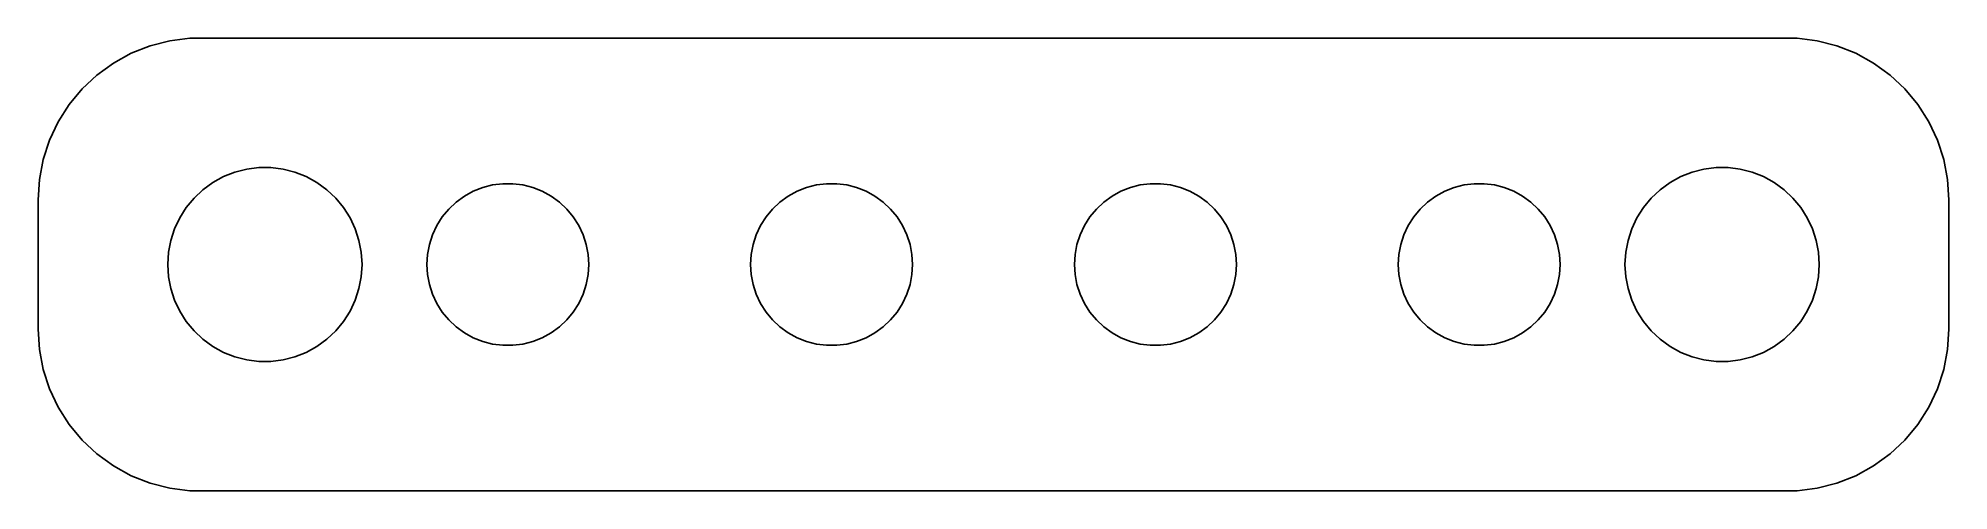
# Model space of a CAD drawing. Header units: metres. Extents: x -29.5 to 29.5, y 17 to 31.
import ezdxf

# ---------------------------------------------------------------- set-up
doc = ezdxf.new("R2010")
doc.units = ezdxf.units.M

msp = doc.modelspace()

# ---------------------------------------------------------------- linework, layer by layer
for p, q in [((-26.0451, 30.7553), (-26.6289, 30.5241)), ((-25.4369, 30.9114), (-26.0451, 30.7553)), ((-24.8139, 30.9901), (-25.4369, 30.9114)), ((24.8139, 30.9901), (-24.8139, 30.9901)), ((25.4369, 30.9114), (24.8139, 30.9901)), ((26.0451, 30.7553), (25.4369, 30.9114)), ((26.6289, 30.5241), (26.0451, 30.7553)), ((-27.1791, 30.2216), (-27.6871, 29.8526)), ((-26.6289, 30.5241), (-27.1791, 30.2216)), ((27.1791, 30.2216), (26.6289, 30.5241)), ((27.6871, 29.8526), (27.1791, 30.2216)), ((-27.6871, 29.8526), (-28.1448, 29.4227)), ((28.1448, 29.4227), (27.6871, 29.8526)), ((-28.5451, 28.9389), (-28.8815, 28.4088)), ((-28.1448, 29.4227), (-28.5451, 28.9389)), ((28.5451, 28.9389), (28.1448, 29.4227)), ((28.8815, 28.4088), (28.5451, 28.9389)), ((-28.8815, 28.4088), (-29.1489, 27.8406)), ((29.1489, 27.8406), (28.8815, 28.4088)), ((-29.1489, 27.8406), (-29.3429, 27.2434)), ((29.3429, 27.2434), (29.1489, 27.8406)), ((-29.3429, 27.2434), (-29.4606, 26.6267)), ((29.4606, 26.6267), (29.3429, 27.2434)), ((-29.4606, 26.6267), (-29.5, 26)), ((-24.1075, 26.533), (-23.7773, 26.7145)), ((-23.7773, 26.7145), (-23.427, 26.8532)), ((-23.427, 26.8532), (-23.0621, 26.9469)), ((-23.0621, 26.9469), (-22.6884, 26.9941)), ((-22.6884, 26.9941), (-22.3116, 26.9941)), ((-22.3116, 26.9941), (-21.9379, 26.9469)), ((-21.9379, 26.9469), (-21.5729, 26.8532)), ((-21.5729, 26.8532), (-21.2227, 26.7145)), ((-21.2227, 26.7145), (-20.8925, 26.533)), ((20.8925, 26.533), (21.2227, 26.7145)), ((21.2227, 26.7145), (21.5729, 26.8532)), ((21.5729, 26.8532), (21.9379, 26.9469)), ((21.9379, 26.9469), (22.3116, 26.9941)), ((22.3116, 26.9941), (22.6884, 26.9941)), ((22.6884, 26.9941), (23.0621, 26.9469)), ((23.0621, 26.9469), (23.427, 26.8532)), ((23.427, 26.8532), (23.7773, 26.7145)), ((23.7773, 26.7145), (24.1075, 26.533)), ((29.5, 26), (29.4606, 26.6267)), ((-29.5, 26), (-29.5, 22)), ((-24.927, 25.7634), (-24.6869, 26.0536)), ((-24.6869, 26.0536), (-24.4123, 26.3115)), ((-24.4123, 26.3115), (-24.1075, 26.533)), ((-20.8925, 26.533), (-20.5877, 26.3115)), ((-20.5877, 26.3115), (-20.3131, 26.0536)), ((-20.3131, 26.0536), (-20.0729, 25.7634)), ((-16.5936, 25.9263), (-16.3396, 26.1108)), ((-16.3396, 26.1108), (-16.0644, 26.2621)), ((-16.0644, 26.2621), (-15.7725, 26.3776)), ((-15.7725, 26.3776), (-15.4684, 26.4557)), ((-15.4684, 26.4557), (-15.157, 26.4951)), ((-15.157, 26.4951), (-14.843, 26.4951)), ((-14.843, 26.4951), (-14.5315, 26.4557)), ((-14.5315, 26.4557), (-14.2274, 26.3776)), ((-14.2274, 26.3776), (-13.9355, 26.2621)), ((-13.9355, 26.2621), (-13.6604, 26.1108)), ((-13.6604, 26.1108), (-13.4064, 25.9263)), ((-6.59355, 25.9263), (-6.33955, 26.1108)), ((-6.33955, 26.1108), (-6.06444, 26.2621)), ((-6.06444, 26.2621), (-5.77254, 26.3776)), ((-5.77254, 26.3776), (-5.46844, 26.4557)), ((-5.46844, 26.4557), (-5.15697, 26.4951)), ((-5.15697, 26.4951), (-4.84302, 26.4951)), ((-4.84302, 26.4951), (-4.53154, 26.4557)), ((-4.53154, 26.4557), (-4.22745, 26.3776)), ((-4.22745, 26.3776), (-3.93555, 26.2621)), ((-3.93555, 26.2621), (-3.66043, 26.1108)), ((-3.66043, 26.1108), (-3.40643, 25.9263)), ((3.40643, 25.9263), (3.66043, 26.1108)), ((3.66043, 26.1108), (3.93555, 26.2621)), ((3.93555, 26.2621), (4.22745, 26.3776)), ((4.22745, 26.3776), (4.53154, 26.4557)), ((4.53154, 26.4557), (4.84302, 26.4951)), ((4.84302, 26.4951), (5.15697, 26.4951)), ((5.15697, 26.4951), (5.46844, 26.4557)), ((5.46844, 26.4557), (5.77254, 26.3776)), ((5.77254, 26.3776), (6.06444, 26.2621)), ((6.06444, 26.2621), (6.33955, 26.1108)), ((6.33955, 26.1108), (6.59355, 25.9263)), ((13.4064, 25.9263), (13.6604, 26.1108)), ((13.6604, 26.1108), (13.9355, 26.2621)), ((13.9355, 26.2621), (14.2274, 26.3776)), ((14.2274, 26.3776), (14.5315, 26.4557)), ((14.5315, 26.4557), (14.843, 26.4951)), ((14.843, 26.4951), (15.157, 26.4951)), ((15.157, 26.4951), (15.4684, 26.4557)), ((15.4684, 26.4557), (15.7725, 26.3776)), ((15.7725, 26.3776), (16.0644, 26.2621)), ((16.0644, 26.2621), (16.3396, 26.1108)), ((16.3396, 26.1108), (16.5936, 25.9263)), ((20.0729, 25.7634), (20.3131, 26.0536)), ((20.3131, 26.0536), (20.5877, 26.3115)), ((20.5877, 26.3115), (20.8925, 26.533)), ((24.1075, 26.533), (24.4123, 26.3115)), ((24.4123, 26.3115), (24.6869, 26.0536)), ((24.6869, 26.0536), (24.927, 25.7634)), ((29.5, 22), (29.5, 26)), ((-25.2893, 25.1044), (-25.1289, 25.4453)), ((-25.1289, 25.4453), (-24.927, 25.7634)), ((-20.0729, 25.7634), (-19.8711, 25.4453)), ((-19.8711, 25.4453), (-19.7107, 25.1044)), ((-17.1908, 25.2044), (-17.0225, 25.4695)), ((-17.0225, 25.4695), (-16.8224, 25.7114)), ((-16.8224, 25.7114), (-16.5936, 25.9263)), ((-13.4064, 25.9263), (-13.1776, 25.7114)), ((-13.1776, 25.7114), (-12.9774, 25.4695)), ((-12.9774, 25.4695), (-12.8092, 25.2044)), ((-7.19077, 25.2044), (-7.02254, 25.4695)), ((-7.02254, 25.4695), (-6.82242, 25.7114)), ((-6.82242, 25.7114), (-6.59355, 25.9263)), ((-3.40643, 25.9263), (-3.17757, 25.7114)), ((-3.17757, 25.7114), (-2.97745, 25.4695)), ((-2.97745, 25.4695), (-2.80922, 25.2044)), ((2.80922, 25.2044), (2.97745, 25.4695)), ((2.97745, 25.4695), (3.17757, 25.7114)), ((3.17757, 25.7114), (3.40643, 25.9263)), ((6.59355, 25.9263), (6.82242, 25.7114)), ((6.82242, 25.7114), (7.02254, 25.4695)), ((7.02254, 25.4695), (7.19077, 25.2044)), ((12.8092, 25.2044), (12.9774, 25.4695)), ((12.9774, 25.4695), (13.1776, 25.7114)), ((13.1776, 25.7114), (13.4064, 25.9263)), ((16.5936, 25.9263), (16.8224, 25.7114)), ((16.8224, 25.7114), (17.0225, 25.4695)), ((17.0225, 25.4695), (17.1908, 25.2044)), ((19.7107, 25.1044), (19.8711, 25.4453)), ((19.8711, 25.4453), (20.0729, 25.7634)), ((24.927, 25.7634), (25.1289, 25.4453)), ((25.1289, 25.4453), (25.2893, 25.1044)), ((-25.4057, 24.7461), (-25.2893, 25.1044)), ((-19.7107, 25.1044), (-19.5942, 24.7461)), ((-17.4214, 24.6217), (-17.3244, 24.9203)), ((-17.3244, 24.9203), (-17.1908, 25.2044)), ((-12.8092, 25.2044), (-12.6756, 24.9203)), ((-12.6756, 24.9203), (-12.5785, 24.6217)), ((-7.42145, 24.6217), (-7.32443, 24.9203)), ((-7.32443, 24.9203), (-7.19077, 25.2044)), ((-2.80922, 25.2044), (-2.67555, 24.9203)), ((-2.67555, 24.9203), (-2.57854, 24.6217)), ((2.57854, 24.6217), (2.67555, 24.9203)), ((2.67555, 24.9203), (2.80922, 25.2044)), ((7.19077, 25.2044), (7.32443, 24.9203)), ((7.32443, 24.9203), (7.42145, 24.6217)), ((12.5785, 24.6217), (12.6756, 24.9203)), ((12.6756, 24.9203), (12.8092, 25.2044)), ((17.1908, 25.2044), (17.3244, 24.9203)), ((17.3244, 24.9203), (17.4214, 24.6217)), ((19.5942, 24.7461), (19.7107, 25.1044)), ((25.2893, 25.1044), (25.4057, 24.7461)), ((-25.5, 24), (-25.4763, 24.376)), ((-25.4763, 24.376), (-25.4057, 24.7461)), ((-19.5942, 24.7461), (-19.5237, 24.376)), ((-19.5237, 24.376), (-19.5, 24)), ((-17.5, 24), (-17.4803, 24.3133)), ((-17.4803, 24.3133), (-17.4214, 24.6217)), ((-12.5785, 24.6217), (-12.5197, 24.3133)), ((-12.5197, 24.3133), (-12.5, 24)), ((-7.5, 24), (-7.48029, 24.3133)), ((-7.48029, 24.3133), (-7.42145, 24.6217)), ((-2.57854, 24.6217), (-2.5197, 24.3133)), ((-2.5197, 24.3133), (-2.5, 24)), ((2.5, 24), (2.5197, 24.3133)), ((2.5197, 24.3133), (2.57854, 24.6217)), ((7.42145, 24.6217), (7.48029, 24.3133)), ((7.48029, 24.3133), (7.5, 24)), ((12.5, 24), (12.5197, 24.3133)), ((12.5197, 24.3133), (12.5785, 24.6217)), ((17.4214, 24.6217), (17.4803, 24.3133)), ((17.4803, 24.3133), (17.5, 24)), ((19.5, 24), (19.5237, 24.376)), ((19.5237, 24.376), (19.5942, 24.7461)), ((25.4057, 24.7461), (25.4763, 24.376)), ((25.4763, 24.376), (25.5, 24)), ((-25.4763, 23.624), (-25.5, 24)), ((-25.4057, 23.2539), (-25.4763, 23.624)), ((-19.5237, 23.624), (-19.5942, 23.2539)), ((-19.5, 24), (-19.5237, 23.624)), ((-17.4803, 23.6867), (-17.5, 24)), ((-17.4214, 23.3783), (-17.4803, 23.6867)), ((-12.5197, 23.6867), (-12.5785, 23.3783)), ((-12.5, 24), (-12.5197, 23.6867)), ((-7.48029, 23.6867), (-7.5, 24)), ((-7.42145, 23.3783), (-7.48029, 23.6867)), ((-2.5197, 23.6867), (-2.57854, 23.3783)), ((-2.5, 24), (-2.5197, 23.6867)), ((2.5197, 23.6867), (2.5, 24)), ((2.57854, 23.3783), (2.5197, 23.6867)), ((7.48029, 23.6867), (7.42145, 23.3783)), ((7.5, 24), (7.48029, 23.6867)), ((12.5197, 23.6867), (12.5, 24)), ((12.5785, 23.3783), (12.5197, 23.6867)), ((17.4803, 23.6867), (17.4214, 23.3783)), ((17.5, 24), (17.4803, 23.6867)), ((19.5237, 23.624), (19.5, 24)), ((19.5942, 23.2539), (19.5237, 23.624)), ((25.4763, 23.624), (25.4057, 23.2539)), ((25.5, 24), (25.4763, 23.624)), ((-25.2893, 22.8956), (-25.4057, 23.2539)), ((-19.5942, 23.2539), (-19.7107, 22.8956)), ((-17.3244, 23.0797), (-17.4214, 23.3783)), ((-17.1908, 22.7956), (-17.3244, 23.0797)), ((-12.6756, 23.0797), (-12.8092, 22.7956)), ((-12.5785, 23.3783), (-12.6756, 23.0797)), ((-7.32443, 23.0797), (-7.42145, 23.3783)), ((-7.19077, 22.7956), (-7.32443, 23.0797)), ((-2.67555, 23.0797), (-2.80922, 22.7956)), ((-2.57854, 23.3783), (-2.67555, 23.0797)), ((2.67555, 23.0797), (2.57854, 23.3783)), ((2.80922, 22.7956), (2.67555, 23.0797)), ((7.32443, 23.0797), (7.19077, 22.7956)), ((7.42145, 23.3783), (7.32443, 23.0797)), ((12.6756, 23.0797), (12.5785, 23.3783)), ((12.8092, 22.7956), (12.6756, 23.0797)), ((17.3244, 23.0797), (17.1908, 22.7956)), ((17.4214, 23.3783), (17.3244, 23.0797)), ((19.7107, 22.8956), (19.5942, 23.2539)), ((25.4057, 23.2539), (25.2893, 22.8956)), ((-25.1289, 22.5547), (-25.2893, 22.8956)), ((-24.927, 22.2366), (-25.1289, 22.5547)), ((-19.8711, 22.5547), (-20.0729, 22.2366)), ((-19.7107, 22.8956), (-19.8711, 22.5547)), ((-17.0225, 22.5305), (-17.1908, 22.7956)), ((-16.8224, 22.2886), (-17.0225, 22.5305)), ((-12.9774, 22.5305), (-13.1776, 22.2886)), ((-12.8092, 22.7956), (-12.9774, 22.5305)), ((-7.02254, 22.5305), (-7.19077, 22.7956)), ((-6.82242, 22.2886), (-7.02254, 22.5305)), ((-2.97745, 22.5305), (-3.17757, 22.2886)), ((-2.80922, 22.7956), (-2.97745, 22.5305)), ((2.97745, 22.5305), (2.80922, 22.7956)), ((3.17757, 22.2886), (2.97745, 22.5305)), ((7.02254, 22.5305), (6.82242, 22.2886)), ((7.19077, 22.7956), (7.02254, 22.5305)), ((12.9774, 22.5305), (12.8092, 22.7956)), ((13.1776, 22.2886), (12.9774, 22.5305)), ((17.0225, 22.5305), (16.8224, 22.2886)), ((17.1908, 22.7956), (17.0225, 22.5305)), ((19.8711, 22.5547), (19.7107, 22.8956)), ((20.0729, 22.2366), (19.8711, 22.5547)), ((25.1289, 22.5547), (24.927, 22.2366)), ((25.2893, 22.8956), (25.1289, 22.5547)), ((-29.5, 22), (-29.4606, 21.3733)), ((-24.6869, 21.9464), (-24.927, 22.2366)), ((-24.4123, 21.6885), (-24.6869, 21.9464)), ((-20.3131, 21.9464), (-20.5877, 21.6885)), ((-20.0729, 22.2366), (-20.3131, 21.9464)), ((-16.5936, 22.0737), (-16.8224, 22.2886)), ((-16.3396, 21.8892), (-16.5936, 22.0737)), ((-16.0644, 21.7379), (-16.3396, 21.8892)), ((-13.6604, 21.8892), (-13.9355, 21.7379)), ((-13.4064, 22.0737), (-13.6604, 21.8892)), ((-13.1776, 22.2886), (-13.4064, 22.0737)), ((-6.59355, 22.0737), (-6.82242, 22.2886)), ((-6.33955, 21.8892), (-6.59355, 22.0737)), ((-6.06444, 21.7379), (-6.33955, 21.8892)), ((-3.66043, 21.8892), (-3.93555, 21.7379)), ((-3.40643, 22.0737), (-3.66043, 21.8892)), ((-3.17757, 22.2886), (-3.40643, 22.0737)), ((3.40643, 22.0737), (3.17757, 22.2886)), ((3.66043, 21.8892), (3.40643, 22.0737)), ((3.93555, 21.7379), (3.66043, 21.8892)), ((6.33955, 21.8892), (6.06444, 21.7379)), ((6.59355, 22.0737), (6.33955, 21.8892)), ((6.82242, 22.2886), (6.59355, 22.0737)), ((13.4064, 22.0737), (13.1776, 22.2886)), ((13.6604, 21.8892), (13.4064, 22.0737)), ((13.9355, 21.7379), (13.6604, 21.8892)), ((16.3396, 21.8892), (16.0644, 21.7379)), ((16.5936, 22.0737), (16.3396, 21.8892)), ((16.8224, 22.2886), (16.5936, 22.0737)), ((20.3131, 21.9464), (20.0729, 22.2366)), ((20.5877, 21.6885), (20.3131, 21.9464)), ((24.6869, 21.9464), (24.4123, 21.6885)), ((24.927, 22.2366), (24.6869, 21.9464)), ((29.4606, 21.3733), (29.5, 22)), ((-29.4606, 21.3733), (-29.3429, 20.7566)), ((-24.1075, 21.467), (-24.4123, 21.6885)), ((-23.7773, 21.2855), (-24.1075, 21.467)), ((-23.427, 21.1468), (-23.7773, 21.2855)), ((-21.2227, 21.2855), (-21.5729, 21.1468)), ((-20.8925, 21.467), (-21.2227, 21.2855)), ((-20.5877, 21.6885), (-20.8925, 21.467)), ((-15.7725, 21.6224), (-16.0644, 21.7379)), ((-15.4684, 21.5443), (-15.7725, 21.6224)), ((-15.157, 21.5049), (-15.4684, 21.5443)), ((-14.843, 21.5049), (-15.157, 21.5049)), ((-14.5315, 21.5443), (-14.843, 21.5049)), ((-14.2274, 21.6224), (-14.5315, 21.5443)), ((-13.9355, 21.7379), (-14.2274, 21.6224)), ((-5.77254, 21.6224), (-6.06444, 21.7379)), ((-5.46844, 21.5443), (-5.77254, 21.6224)), ((-5.15697, 21.5049), (-5.46844, 21.5443)), ((-4.84302, 21.5049), (-5.15697, 21.5049)), ((-4.53154, 21.5443), (-4.84302, 21.5049)), ((-4.22745, 21.6224), (-4.53154, 21.5443)), ((-3.93555, 21.7379), (-4.22745, 21.6224)), ((4.22745, 21.6224), (3.93555, 21.7379)), ((4.53154, 21.5443), (4.22745, 21.6224)), ((4.84302, 21.5049), (4.53154, 21.5443)), ((5.15697, 21.5049), (4.84302, 21.5049)), ((5.46844, 21.5443), (5.15697, 21.5049)), ((5.77254, 21.6224), (5.46844, 21.5443)), ((6.06444, 21.7379), (5.77254, 21.6224)), ((14.2274, 21.6224), (13.9355, 21.7379)), ((14.5315, 21.5443), (14.2274, 21.6224)), ((14.843, 21.5049), (14.5315, 21.5443)), ((15.157, 21.5049), (14.843, 21.5049)), ((15.4684, 21.5443), (15.157, 21.5049)), ((15.7725, 21.6224), (15.4684, 21.5443)), ((16.0644, 21.7379), (15.7725, 21.6224)), ((20.8925, 21.467), (20.5877, 21.6885)), ((21.2227, 21.2855), (20.8925, 21.467)), ((21.5729, 21.1468), (21.2227, 21.2855)), ((23.7773, 21.2855), (23.427, 21.1468)), ((24.1075, 21.467), (23.7773, 21.2855)), ((24.4123, 21.6885), (24.1075, 21.467)), ((29.3429, 20.7566), (29.4606, 21.3733)), ((-29.3429, 20.7566), (-29.1489, 20.1594)), ((-23.0621, 21.0531), (-23.427, 21.1468)), ((-22.6884, 21.0059), (-23.0621, 21.0531)), ((-22.3116, 21.0059), (-22.6884, 21.0059)), ((-21.9379, 21.0531), (-22.3116, 21.0059)), ((-21.5729, 21.1468), (-21.9379, 21.0531)), ((21.9379, 21.0531), (21.5729, 21.1468)), ((22.3116, 21.0059), (21.9379, 21.0531)), ((22.6884, 21.0059), (22.3116, 21.0059)), ((23.0621, 21.0531), (22.6884, 21.0059)), ((23.427, 21.1468), (23.0621, 21.0531)), ((29.1489, 20.1594), (29.3429, 20.7566)), ((-29.1489, 20.1594), (-28.8815, 19.5912)), ((28.8815, 19.5912), (29.1489, 20.1594)), ((-28.8815, 19.5912), (-28.5451, 19.0611)), ((28.5451, 19.0611), (28.8815, 19.5912)), ((-28.5451, 19.0611), (-28.1448, 18.5773)), ((28.1448, 18.5773), (28.5451, 19.0611)), ((-28.1448, 18.5773), (-27.6871, 18.1474)), ((27.6871, 18.1474), (28.1448, 18.5773)), ((-27.6871, 18.1474), (-27.1791, 17.7784)), ((-27.1791, 17.7784), (-26.6289, 17.4759)), ((26.6289, 17.4759), (27.1791, 17.7784)), ((27.1791, 17.7784), (27.6871, 18.1474)), ((-26.6289, 17.4759), (-26.0451, 17.2447)), ((-26.0451, 17.2447), (-25.4369, 17.0886)), ((25.4369, 17.0886), (26.0451, 17.2447)), ((26.0451, 17.2447), (26.6289, 17.4759)), ((-25.4369, 17.0886), (-24.8139, 17.0099)), ((-24.8139, 17.0099), (24.8139, 17.0099)), ((24.8139, 17.0099), (25.4369, 17.0886))]:
    msp.add_line(p, q)

doc.saveas('drawing.dxf')
